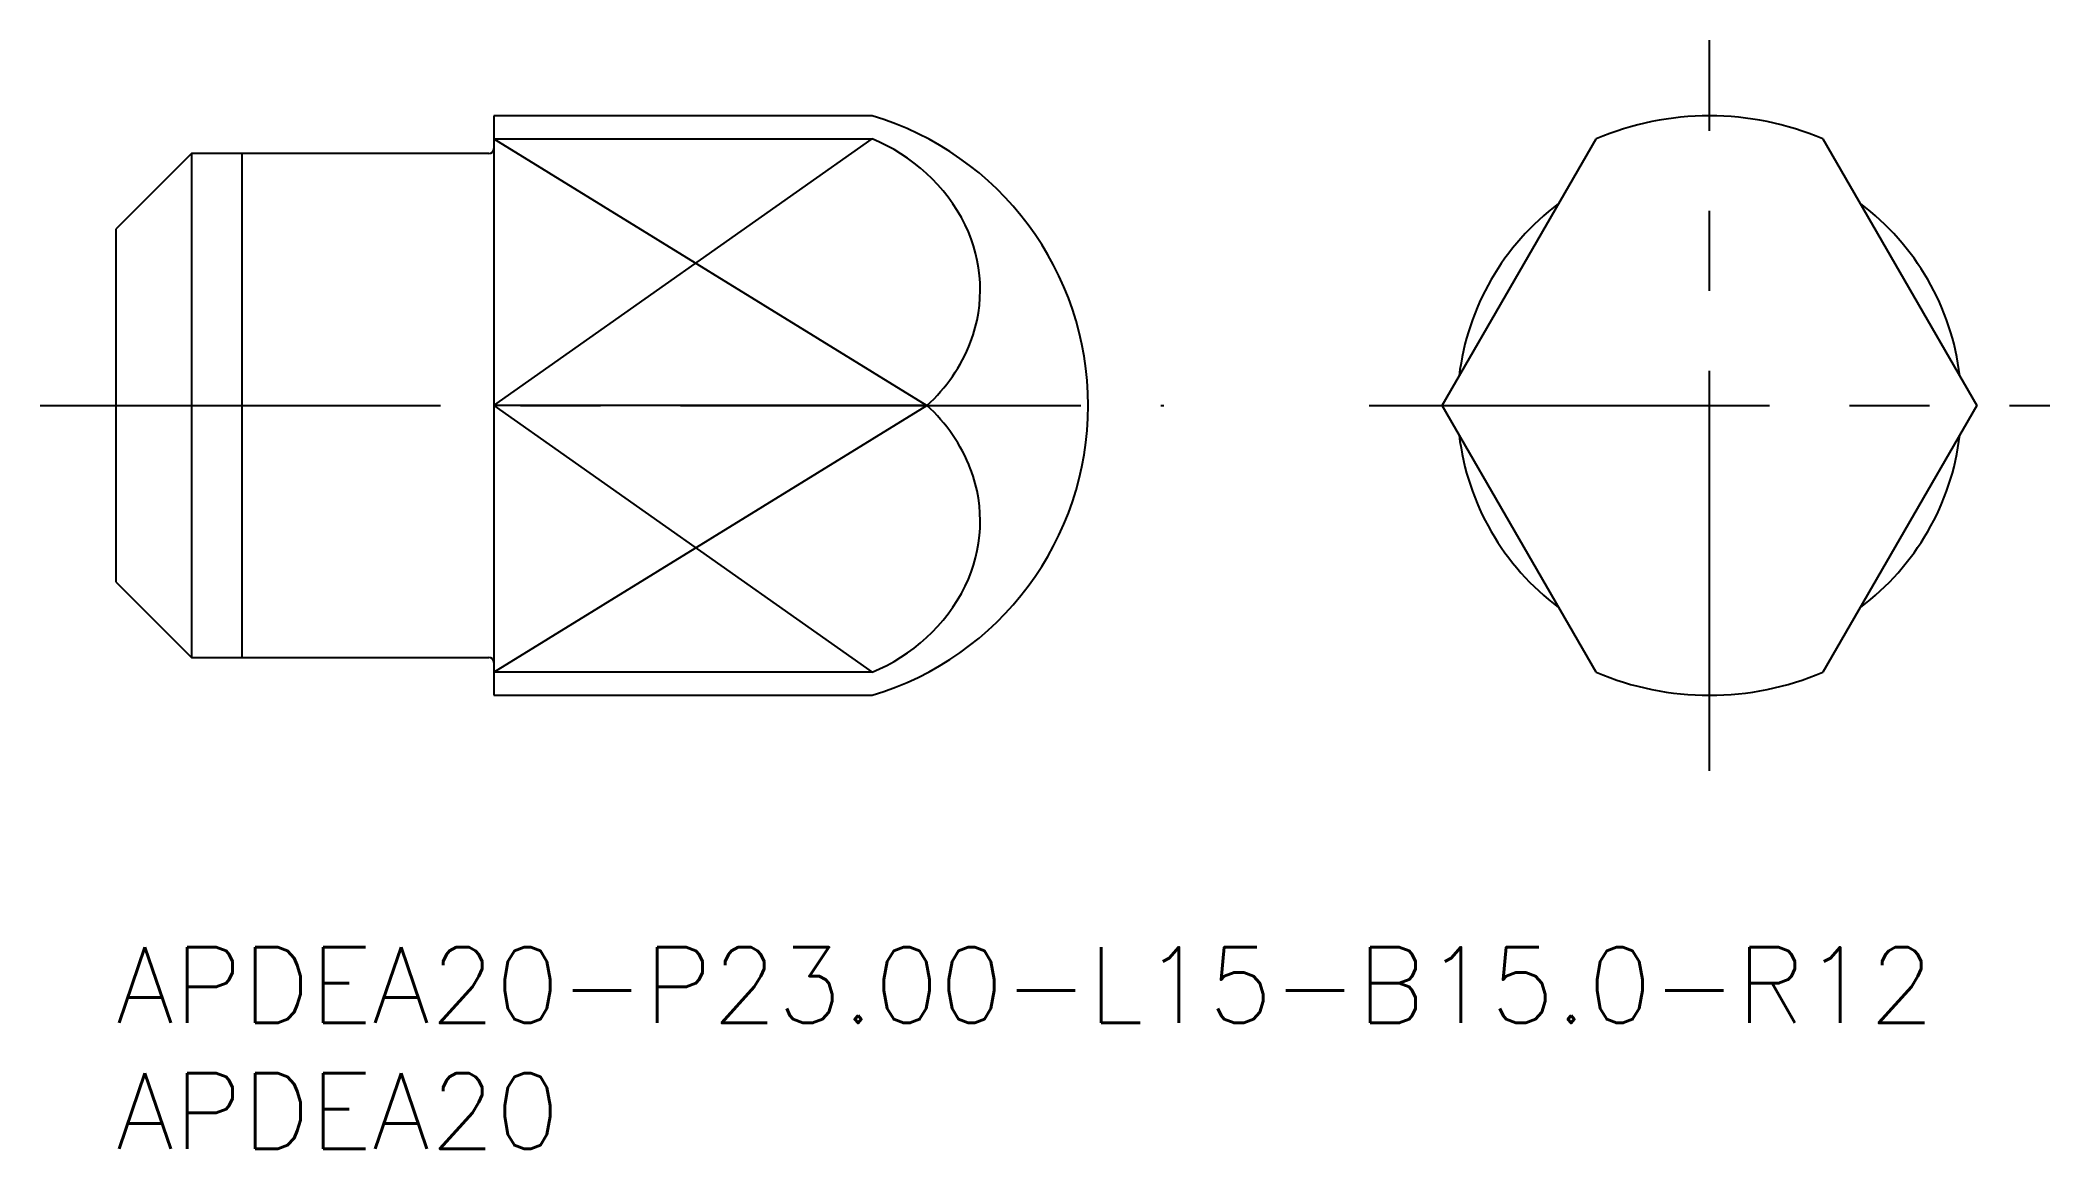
# Model space of a CAD drawing. Extents: x -3 to 76.7, y -8 to 36.
import ezdxf

# ---------------------------------------------------------------- set-up
doc = ezdxf.new("R2010")
doc.units = 0
doc.header["$LTSCALE"] = 0.5
doc.linetypes.add('CENTER', pattern=[50.8, 31.75, -6.35, 6.35, -6.35])
for name, color, linetype in [('MSM_CENTER', 1, 'CENTER'), ('MSM_CONTINUOUS', 7, 'CONTINUOUS'), ('MSM_NARROW', 5, 'CONTINUOUS'), ('MSM_PART_NUMBER', 7, 'CONTINUOUS')]:
    doc.layers.add(name, color=color, linetype=linetype)
doc.styles.get("Standard").update_dxf_attribs({"font": 'txt.shx', "height": 1, "bigfont": 'bigfont.shx'})

# ---------------------------------------------------------------- blocks, each defined once
blk = doc.blocks.new('*U12')
at = {"layer": 'MSM_PART_NUMBER'}
blk.add_text('APDEA20-P23.00-L15-B15.0-R12', height=3, dxfattribs=at).set_placement((0, -3))
blk = doc.blocks.new('*U13')
at = {"layer": 'MSM_PART_NUMBER'}
blk.add_text('APDEA20', height=3, dxfattribs=at).set_placement((0, -8))

msp = doc.modelspace()

# ---------------------------------------------------------------- linework, layer by layer
at = {"layer": 'MSM_CENTER'}
for p, q in [((63.219, 7), (63.219, 36)), ((-3, 21.5), (41.572, 21.5)), ((49.719, 21.5), (76.719, 21.5))]:
    msp.add_line(p, q, dxfattribs=at)
at = {"layer": 'MSM_CONTINUOUS'}
for p, q in [((30, 33), (15, 33)), ((15, 33), (15, 10)), ((15, 32.083), (30, 32.083)), ((52.609, 21.5), (58.719, 32.083)), ((67.719, 32.083), (73.829, 21.5)), ((3, 31.5), (0, 28.5)), ((14.8, 31.5), (3, 31.5)), ((3, 31.5), (3, 11.5)), ((0, 28.5), (0, 14.5)), ((32.178, 21.5), (15, 21.5)), ((58.719, 10.917), (52.609, 21.5)), ((73.829, 21.5), (67.719, 10.917)), ((0, 14.5), (3, 11.5)), ((3, 11.5), (14.8, 11.5)), ((30, 10.917), (15, 10.917)), ((15, 10), (30, 10))]:
    msp.add_line(p, q, dxfattribs=at)
for centre, radius, start, end in [((26.572, 21.5), 12, 286.59784, 73.40216), ((63.219, 21.5), 11.5, 66.96432, 113.03568), ((27.312, 25.467), 7.141, 26.66427, 67.88521), ((14.8, 31.7), 0.2, 270, 0), ((63.219, 21.5), 10, 126.76023, 173.23977), ((63.219, 21.5), 10, 6.76023, 53.23977), ((28.435, 26.097), 5.855, 339.21311, 26.09151), ((27.78, 26.376), 6.566, 312.04941, 338.96505), ((27.78, 16.624), 6.566, 21.03495, 47.95059), ((63.219, 21.5), 10, 186.76023, 233.23977), ((63.219, 21.5), 10, 306.76023, 353.23977), ((28.435, 16.903), 5.855, 333.90849, 20.78689), ((27.312, 17.533), 7.141, 292.11479, 333.33573), ((14.8, 11.3), 0.2, 0, 90), ((63.219, 21.5), 11.5, 246.96432, 293.03568)]:
    msp.add_arc(centre, radius, start, end, dxfattribs=at)
at = {"layer": 'MSM_NARROW'}
for p, q in [((15, 32.083), (32.178, 21.5)), ((15, 21.5), (30, 32.083)), ((5, 31.5), (5, 11.5)), ((15, 10.917), (32.178, 21.5)), ((15, 21.5), (30, 10.917))]:
    msp.add_line(p, q, dxfattribs=at)

# ---------------------------------------------------------------- block references
at = {"layer": 'MSM_CONTINUOUS'}
for name in ['*U12', '*U13']:
    msp.add_blockref(name, (0, 0), dxfattribs=at)

doc.saveas('drawing.dxf')
